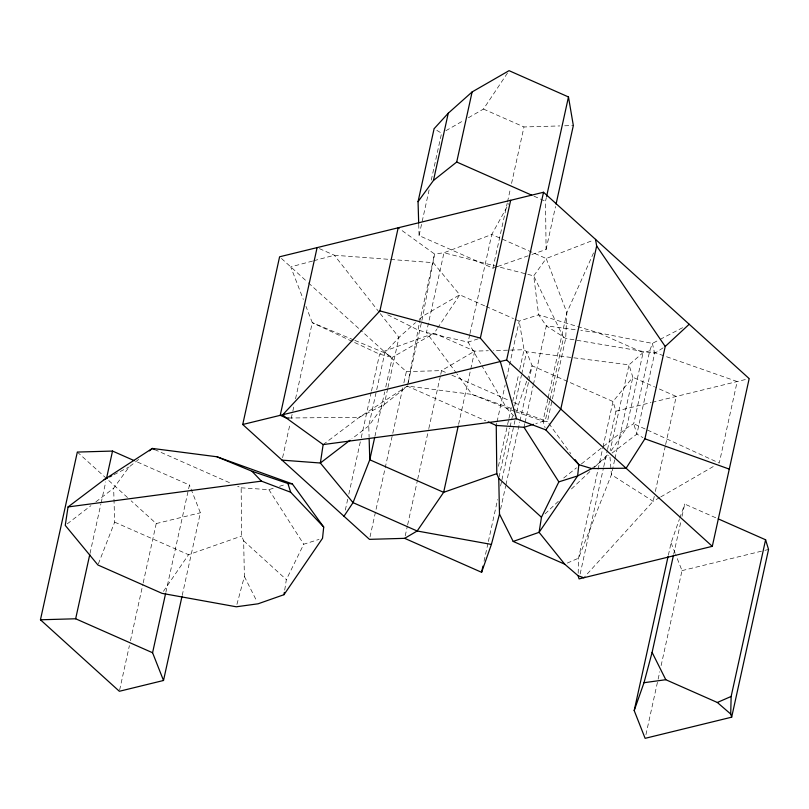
<?xml version="1.0" encoding="UTF-8"?>
<svg xmlns="http://www.w3.org/2000/svg" width="809" height="809" viewBox="0 0 809 809"><rect width="100%" height="100%" fill="white"/><g stroke="black" fill="none" stroke-linecap="round" stroke-linejoin="round"><path stroke-width="0.61" stroke-dasharray="4.04 3.03" d="M578.172 573.237L578.546 558.17L597.8 470.585M284.707 590.064L286.356 579.628L303.739 544.235L318.999 539.411M407.655 384.841L419.214 323.802M90.021 553.407L100.872 504.078M101.145 502.844L105.746 481.881M119.631 690.047L129.389 645.653M130.471 640.718L142.95 583.997M143.213 582.763L156.228 523.565L131.169 500.852M165.865 592.319L189.448 485.026L135.487 461.191M182.217 595.394L200.379 512.775L189.448 485.026M282.594 457.682L290.158 423.319M291.23 418.405L292.585 412.266M292.848 411.043L294.203 404.904M295.548 398.766L312.284 322.67L306.004 306.399M345.312 510.095L347.739 499.052M348.821 494.137L360.966 438.903M361.239 437.669L371.22 392.254M371.493 391.03L379.583 354.2L383.931 351.318L434.18 333.237L436.951 329.081M374.931 436.334L384.7 391.91M385.782 386.975L392.294 357.366L434.18 333.237L474.691 351.126L488.272 350.732M496.473 266.93L492.934 268.173L419.062 235.601L429.367 188.719M431.268 180.083L441.583 133.202L434.089 128.732M387.683 388.735L384.184 404.631L368.762 425.847L351.976 438.741M387.946 387.511L398.968 337.383L415.492 322.649M370.016 536.883L392.517 434.524M392.79 433.29L402.821 387.663M403.903 382.728L406.351 371.624L360.632 330.203M419.477 322.569L434.554 254.026L398.18 227.794M408.232 382.495L422.834 316.107L434.554 254.026L443.969 252.762L491.761 234.468L508.831 203.605M405.218 535.871L407.392 526.002M407.655 524.768L417.424 480.374M417.687 479.14L428.537 429.812M428.81 428.578L440.47 375.548M440.743 374.314L441.552 370.613L474.691 351.126L458.501 424.806M469.705 334.795L468.087 342.136L481.294 364.738M469.968 333.571L491.761 234.468L546.206 258.516L593.169 240.283M492.934 268.173L507.243 203.089M507.516 201.866L510.479 188.355M511.561 183.441L523.979 126.962L559.767 125.931M496.251 425.443L496.787 422.986M497.06 421.762L505.15 384.942M506.505 378.804L519.186 321.112L538.612 314.802L598.094 332.711L652.398 343.39L659.092 339.911M531.907 254.471L546.085 249.485L545.529 201.279L546.348 197.598M498.415 466.287L507.324 425.797M507.587 424.563L508.669 419.659M508.942 418.435L511.642 406.158M512.714 401.254L518.65 374.254M519.732 369.339L524.05 349.71L519.186 321.112L514.615 319.09M546.085 249.485L555.53 206.538M499.022 477.189L509.842 428.012M510.105 426.778L513.078 413.257M514.706 405.875L521.461 375.143M521.734 373.91L526.598 351.784L524.05 349.71L493.207 350.59M484.035 561.213L488.11 542.708M488.373 541.484L497.596 499.547M500.579 485.987L501.661 481.052M501.934 479.818L513.867 425.554M514.14 424.321L514.949 420.619M516.85 411.993L518.478 404.591L526.74 381.069M500.579 509.225L505.696 485.926M505.969 484.702L519.712 422.177M519.985 420.953L528.611 381.727M528.884 380.493L532.12 365.789L526.598 351.784L629.018 364.839L643.094 352.582L649.728 350.833L737.181 381.535L719.262 463.072L646.249 429.488M524.01 427.294L524.808 423.623M525.081 422.409L533.141 385.741M533.414 384.518L546.308 325.855L538.612 314.802L533.707 275.879L546.206 258.516L566.856 312.638L565.703 338.405L547.43 421.509L543.001 421.125L516.344 412.024M547.875 398.938L543.001 421.125L545.094 427.698M548.148 397.704L566.856 312.638L593.573 252.873M549.594 401.052L545.296 420.599L535.831 423.572M549.867 399.838L563.56 337.545L533.707 275.879L443.969 252.762L426.434 332.499L456.337 373.091M598.073 469.351L602.685 448.378M602.958 447.144L612.989 401.507L632.82 377.267L629.018 364.839L610.198 450.441M580.154 573.965L603.474 467.905M603.747 466.672L607.276 450.643M607.539 449.41L615.952 411.174L612.989 401.507L532.12 365.789L527.155 379.896M614.658 459.876L611.412 474.671L578.546 558.17L565.875 563.691M614.931 458.642L632.82 377.267L654.521 386.854M654.259 496.372L653.166 501.307L584.644 576.807M655.341 491.437L665.382 445.789M665.645 444.556L676.223 396.44L655.664 387.359M668.365 555.196L671.076 542.869L679.348 519.348M673.664 554.327L680.945 521.229M682.017 516.324L684.717 504.058L717.067 518.347M645.946 734.633L657.869 680.369M658.142 679.135L659.77 671.733M661.125 665.574L682.007 570.618L675.626 554.428M236.936 604.363L244.389 576.493L243.651 540.786L241.689 536.023L241.143 487.807L237.674 486.28M679.752 518.175L684.717 504.058M98.374 563.843L114.666 522.139L113.654 488.211L129.076 466.995L140.695 457.773M468.431 117.73L483.469 109.063L508.365 71.708M437.639 328.039L459.775 294.83L433.25 262.662L334.35 255.239L313.761 260.741M611.068 450.825L626.479 428.133L643.094 352.582L598.094 332.711L580.832 330.426M163.448 591.328L188.537 554.701L241.689 536.023M545.094 513.836L559.646 500.104M571.467 488.939L590.57 470.919M594.2 467.481L608.752 453.748M419.163 319.383L422.834 316.107L459.775 294.83L484.904 305.954M563.742 477.967L576.493 467.845M581.388 463.951L626.479 428.133L633.7 423.724L649.728 350.833L652.398 343.39L654.643 353.371L636.885 434.109L609.804 454.789M67.238 523.868L90.942 505.655M95.877 501.863L113.654 488.211M591.743 468.573L608.793 455.548M323.145 444.586L359.277 417.292L407.433 386.055L472.041 394.408L512.218 408.767M663.107 347.85L654.643 353.371L565.703 338.405L546.308 325.855L575.897 329.769M659.669 497.545L653.166 501.307L611.412 474.671L609.764 454.102M660.751 496.918L713.841 466.206M445.87 130.724L464.133 120.207M660.205 339.335L683.625 327.16M113.917 474.701L129.076 466.995M497.656 266.515L530.734 254.886M478.129 338.84L468.087 342.136L426.434 332.499L417.869 329.92L386.611 314.246M241.143 487.807L268.891 489.657L273.624 488.171M279.54 486.31L285.456 484.449M312.557 261.064L290.755 266.879L303.314 299.421M156.228 523.565L200.379 512.775M615.952 411.174L650.911 402.629M652.115 402.336L749.174 378.612M682.007 570.618L763.676 550.646M764.889 550.353L768.55 549.453M564.702 125.789L573.338 125.537M406.351 371.624L441.552 370.613L447.296 373.151M288.823 418L359.277 417.292L384.184 404.631L407.423 386.186L485.865 420.852M515.191 411.629L472.041 394.408L457.085 374.112M513.391 409.192L547.43 421.509M353.725 339.942L312.284 322.67L352.208 341.378M354.878 340.417L384.801 352.896L392.294 357.366L379.583 354.2L353.351 341.914M114.666 522.139L188.537 554.701M483.469 109.063L523.979 126.962M534.001 196.183L545.529 201.279M486.047 306.459L513.472 318.584M319.403 248.636L334.35 255.239L379.512 312.638M451.887 375.184L509.286 400.536M513.877 402.558L518.478 404.591M154.62 449.571L230.757 483.226M645.107 428.972L633.7 423.724L636.885 434.109L642.912 437.629M281.461 258.465L307.521 282.078M308.451 282.928L359.702 329.364M77.33 452.069L127.458 497.484M243.651 540.786L286.356 579.628M513.948 416.069L507.071 408.858L481.921 365.81M380.291 313.629L398.968 337.383L384.801 352.896L368.762 425.847L369.106 437.153M548.886 423.522L570.79 453.637M268.891 489.657L303.739 544.235M244.389 576.493L256.989 601.613M671.076 542.869L675.171 553.275M418.728 224.295L419.062 235.601"/><path stroke-width="1.21" d="M668.092 556.43L634.195 710.585L645.127 738.334L731.67 717.178L730.709 714.023L731.144 696.448L765.597 539.785L718.22 518.862M149.412 450.856L152.325 448.429L216.933 456.772L292.322 483.883L323.711 527.043L322.528 538.298L283.979 594.696L258.081 603.797L236.289 606.79L162.053 593.361L97.919 564.995L65.256 525.385L68.037 506.95L104.169 479.666L152.325 448.429M398.18 227.794L379.906 310.899L282.786 414.714L286.315 418.02L323.145 444.586L320.364 463.011L353.027 502.632L417.161 530.997L491.397 544.427L499.497 514.13L498.759 478.422L496.797 473.659L496.251 425.443L488.171 421.873M283.979 594.696L284.343 592.38M689.197 324.257L665.22 346.464L644.915 438.802L626.115 468.229L591.743 468.573L577.636 475.925L558.847 481.861L541.464 517.264L539.087 532.332L564.733 564.197L578.111 575.745L583.795 577.747M181.944 596.627L163.509 680.49L119.358 691.28L40.45 619.785L77.33 452.069L112.532 451.058L134.345 460.685M40.45 619.785L75.652 618.774L89.748 554.64M106.566 478.18L112.532 451.058M163.509 680.49L152.577 652.742L165.592 593.553M491.397 544.427L481.598 572.307L404.672 538.339L369.47 539.35L242.73 424.503L279.601 256.787L543.527 192.259L749.174 378.612L712.304 546.328L579.072 578.9L578.111 575.745M317.098 247.615L280.227 415.33L286.315 418.02L288.823 418M418.688 223.041L418.051 201.674L434.089 128.732L448.257 113.209L472.112 91.943L509.053 70.666L568.474 96.949L573.338 125.537L556.066 204.08M374.658 437.568L369.774 459.775L353.027 502.632L343.967 516.233M418.051 201.674L433.472 180.458L448.257 113.209M433.472 180.458L456.711 162.022L472.112 91.943M458.228 426.03L443.645 492.337L417.161 530.997L404.672 538.339M591.743 468.573L578.829 464.679L545.802 429.892L516.526 418.769L500.306 361.532L480.354 338.101L510.661 200.298M712.304 546.328L506.646 359.985L543.527 192.259M546.611 196.365L568.474 96.949M481.598 572.307L482.953 566.148M595.525 239.373L596.658 245.976L560.799 409.051L545.802 429.892M634.195 710.585L644.004 682.705L652.105 652.408L673.391 555.55M731.67 717.178L768.55 549.453L765.597 539.785M349.994 440.258L320.364 463.011L282.058 460.139M104.169 479.666L107.415 478.008M109.579 476.906L111.743 475.803M644.004 682.705L665.797 679.712L717.33 702.475L731.144 696.448M496.797 473.659L443.645 492.337L369.774 459.775L369.137 438.407M499.497 514.13L513.189 541.433L539.087 532.332L577.636 475.925L578.829 464.679L575.179 459.664M496.251 425.443L524.01 427.294L533.465 424.321M242.73 424.503L506.646 359.985M323.145 444.586L516.526 418.769M68.037 506.95L261.418 481.133L290.684 492.256L323.711 527.043M216.933 456.772L251.963 471.232L287.893 483.489L292.322 483.883M379.906 310.899L480.354 338.101M644.915 438.802L729.273 469.109M456.711 162.022L531.695 195.161M513.189 541.433L564.733 564.197M152.314 448.55L154.62 449.571M75.652 618.774L152.577 652.742M717.33 702.475L730.709 714.023M498.759 478.422L541.464 517.264M251.963 471.232L261.418 481.133M596.658 245.976L665.22 346.464M524.01 427.294L558.847 481.861M652.105 652.408L665.797 679.712M287.893 483.489L290.684 492.256"/></g></svg>
